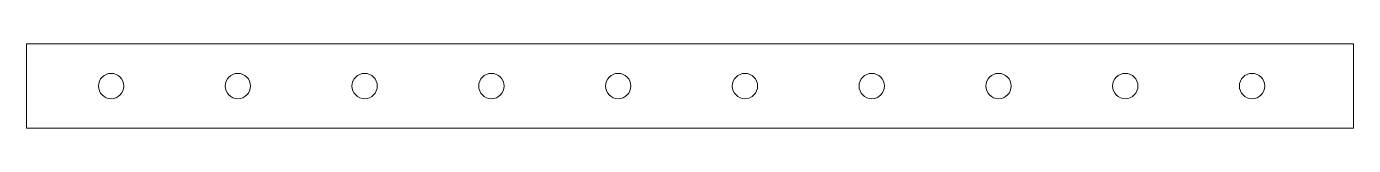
# Model space of a CAD drawing. Header units: millimetres. Extents: x -72 to 85, y -6 to 4.
import ezdxf

# ---------------------------------------------------------------- set-up
doc = ezdxf.new("R2010")
doc.units = ezdxf.units.MM

msp = doc.modelspace()

# ---------------------------------------------------------------- linework, layer by layer
at = {"color": 7, "linetype": 'Continuous', "lineweight": 15}
for p, q in [((84.91, 4.35), (-72.09, 4.35)), ((-72.09, 4.35), (-72.09, -5.65)), ((84.91, -5.65), (84.91, 4.35)), ((-72.09, -5.65), (84.91, -5.65))]:
    msp.add_line(p, q, dxfattribs=at)
for centre in [(-62.09, -0.65), (-47.09, -0.65), (-32.09, -0.65), (-17.09, -0.65), (-2.09, -0.65), (12.91, -0.65), (27.91, -0.65), (42.91, -0.65), (57.91, -0.65), (72.91, -0.65)]:
    msp.add_circle(centre, 1.5, dxfattribs=at)

doc.saveas('drawing.dxf')
